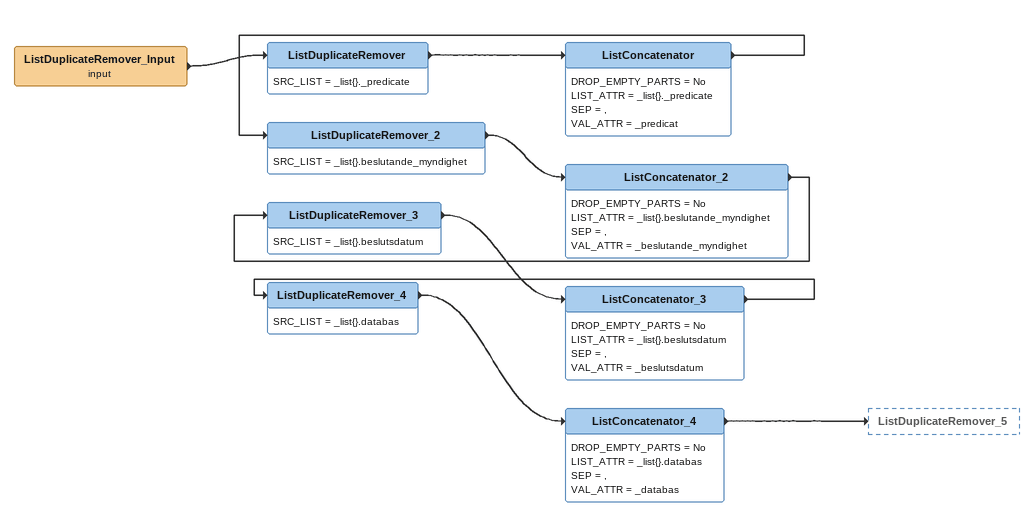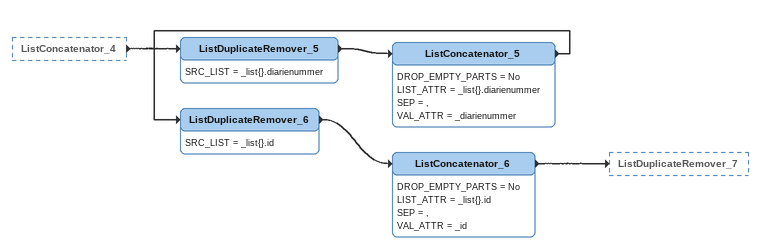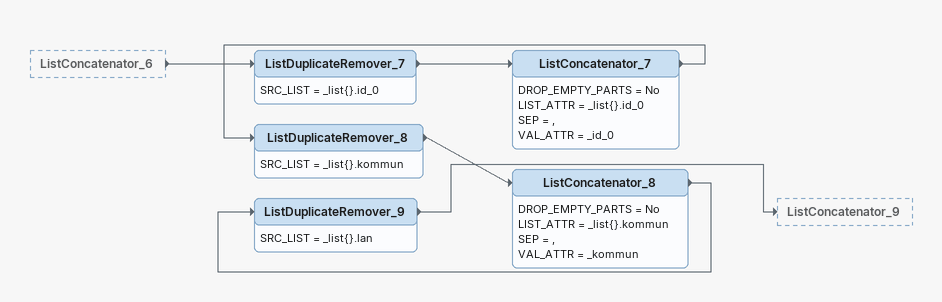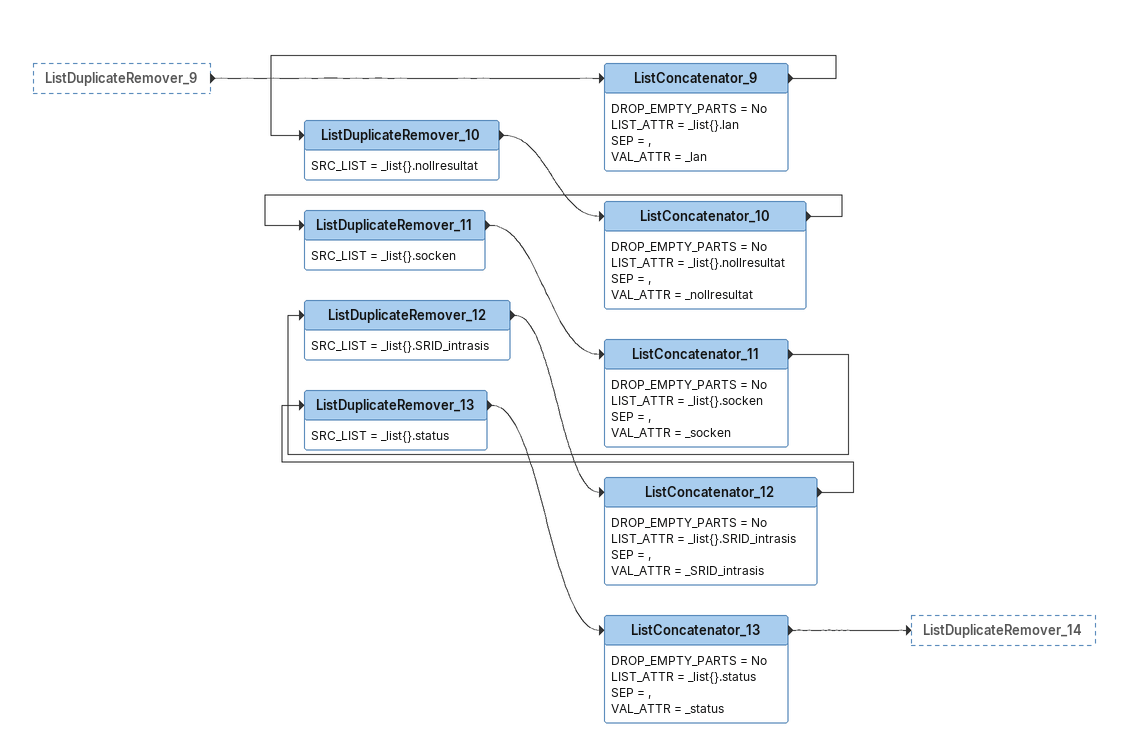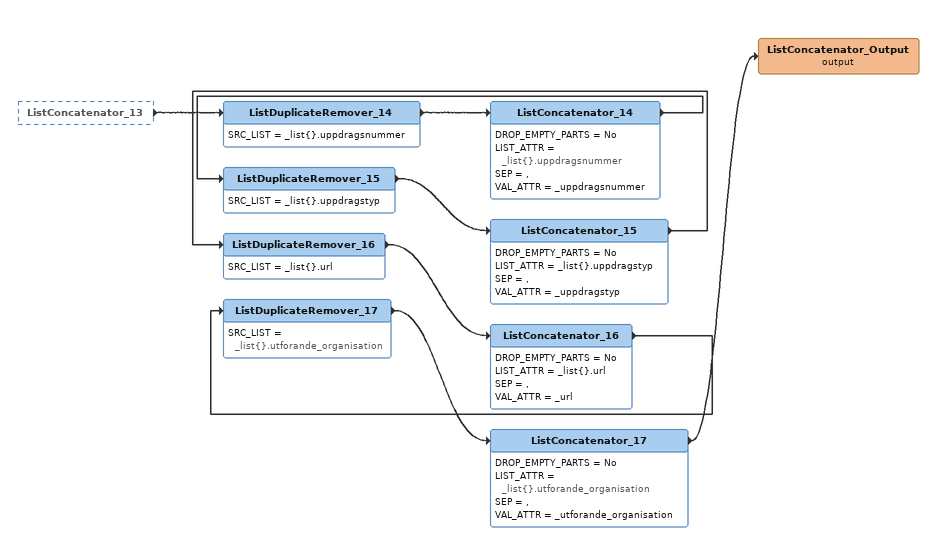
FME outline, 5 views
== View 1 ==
ListDuplicateRemover_Input (input)
    -> ListDuplicateRemover
ListDuplicateRemover
    SRC_LIST = _list{}._predicate
    -> ListConcatenator
ListConcatenator
    DROP_EMPTY_PARTS = No
    LIST_ATTR = _list{}._predicate
    SEP = ,
    VAL_ATTR = _predicat
    -> ListDuplicateRemover_2
ListDuplicateRemover_2
    SRC_LIST = _list{}.beslutande_myndighet
    -> ListConcatenator_2
ListConcatenator_2
    DROP_EMPTY_PARTS = No
    LIST_ATTR = _list{}.beslutande_myndighet
    SEP = ,
    VAL_ATTR = _beslutande_myndighet
    -> ListDuplicateRemover_3
ListDuplicateRemover_3
    SRC_LIST = _list{}.beslutsdatum
    -> ListConcatenator_3
ListConcatenator_3
    DROP_EMPTY_PARTS = No
    LIST_ATTR = _list{}.beslutsdatum
    SEP = ,
    VAL_ATTR = _beslutsdatum
    -> ListDuplicateRemover_4
ListDuplicateRemover_4
    SRC_LIST = _list{}.databas
    -> ListConcatenator_4
ListConcatenator_4
    DROP_EMPTY_PARTS = No
    LIST_ATTR = _list{}.databas
    SEP = ,
    VAL_ATTR = _databas
    -> ListDuplicateRemover_5

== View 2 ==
ListConcatenator_4 [outside]
    -> ListDuplicateRemover_5
ListDuplicateRemover_5
    SRC_LIST = _list{}.diarienummer
    -> ListConcatenator_5
ListConcatenator_5
    DROP_EMPTY_PARTS = No
    LIST_ATTR = _list{}.diarienummer
    SEP = ,
    VAL_ATTR = _diarienummer
    -> ListDuplicateRemover_6
ListDuplicateRemover_6
    SRC_LIST = _list{}.id
    -> ListConcatenator_6
ListConcatenator_6
    DROP_EMPTY_PARTS = No
    LIST_ATTR = _list{}.id
    SEP = ,
    VAL_ATTR = _id
    -> ListDuplicateRemover_7

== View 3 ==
ListConcatenator_6 [outside]
    -> ListDuplicateRemover_7
ListDuplicateRemover_7
    SRC_LIST = _list{}.id_0
    -> ListConcatenator_7
ListConcatenator_7
    DROP_EMPTY_PARTS = No
    LIST_ATTR = _list{}.id_0
    SEP = ,
    VAL_ATTR = _id_0
    -> ListDuplicateRemover_8
ListDuplicateRemover_8
    SRC_LIST = _list{}.kommun
    -> ListConcatenator_8
ListConcatenator_8
    DROP_EMPTY_PARTS = No
    LIST_ATTR = _list{}.kommun
    SEP = ,
    VAL_ATTR = _kommun
    -> ListDuplicateRemover_9
ListDuplicateRemover_9
    SRC_LIST = _list{}.lan
    -> ListConcatenator_9

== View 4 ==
ListDuplicateRemover_9 [outside]
    -> ListConcatenator_9
ListConcatenator_9
    DROP_EMPTY_PARTS = No
    LIST_ATTR = _list{}.lan
    SEP = ,
    VAL_ATTR = _lan
    -> ListDuplicateRemover_10
ListDuplicateRemover_10
    SRC_LIST = _list{}.nollresultat
    -> ListConcatenator_10
ListConcatenator_10
    DROP_EMPTY_PARTS = No
    LIST_ATTR = _list{}.nollresultat
    SEP = ,
    VAL_ATTR = _nollresultat
    -> ListDuplicateRemover_11
ListDuplicateRemover_11
    SRC_LIST = _list{}.socken
    -> ListConcatenator_11
ListConcatenator_11
    DROP_EMPTY_PARTS = No
    LIST_ATTR = _list{}.socken
    SEP = ,
    VAL_ATTR = _socken
    -> ListDuplicateRemover_12
ListDuplicateRemover_12
    SRC_LIST = _list{}.SRID_intrasis
    -> ListConcatenator_12
ListConcatenator_12
    DROP_EMPTY_PARTS = No
    LIST_ATTR = _list{}.SRID_intrasis
    SEP = ,
    VAL_ATTR = _SRID_intrasis
    -> ListDuplicateRemover_13
ListDuplicateRemover_13
    SRC_LIST = _list{}.status
    -> ListConcatenator_13
ListConcatenator_13
    DROP_EMPTY_PARTS = No
    LIST_ATTR = _list{}.status
    SEP = ,
    VAL_ATTR = _status
    -> ListDuplicateRemover_14

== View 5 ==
ListConcatenator_13 [outside]
    -> ListDuplicateRemover_14
ListDuplicateRemover_14
    SRC_LIST = _list{}.uppdragsnummer
    -> ListConcatenator_14
ListConcatenator_14
    DROP_EMPTY_PARTS = No
    LIST_ATTR = _list{}.uppdragsnummer
    SEP = ,
    VAL_ATTR = _uppdragsnummer
    -> ListDuplicateRemover_15
ListDuplicateRemover_15
    SRC_LIST = _list{}.uppdragstyp
    -> ListConcatenator_15
ListConcatenator_15
    DROP_EMPTY_PARTS = No
    LIST_ATTR = _list{}.uppdragstyp
    SEP = ,
    VAL_ATTR = _uppdragstyp
    -> ListDuplicateRemover_16
ListDuplicateRemover_16
    SRC_LIST = _list{}.url
    -> ListConcatenator_16
ListConcatenator_16
    DROP_EMPTY_PARTS = No
    LIST_ATTR = _list{}.url
    SEP = ,
    VAL_ATTR = _url
    -> ListDuplicateRemover_17
ListDuplicateRemover_17
    SRC_LIST = _list{}.utforande_organisation
    -> ListConcatenator_17
ListConcatenator_17
    DROP_EMPTY_PARTS = No
    LIST_ATTR = _list{}.utforande_organisation
    SEP = ,
    VAL_ATTR = _utforande_organisation
    -> ListConcatenator_Output (output)
ListConcatenator_Output (output)
